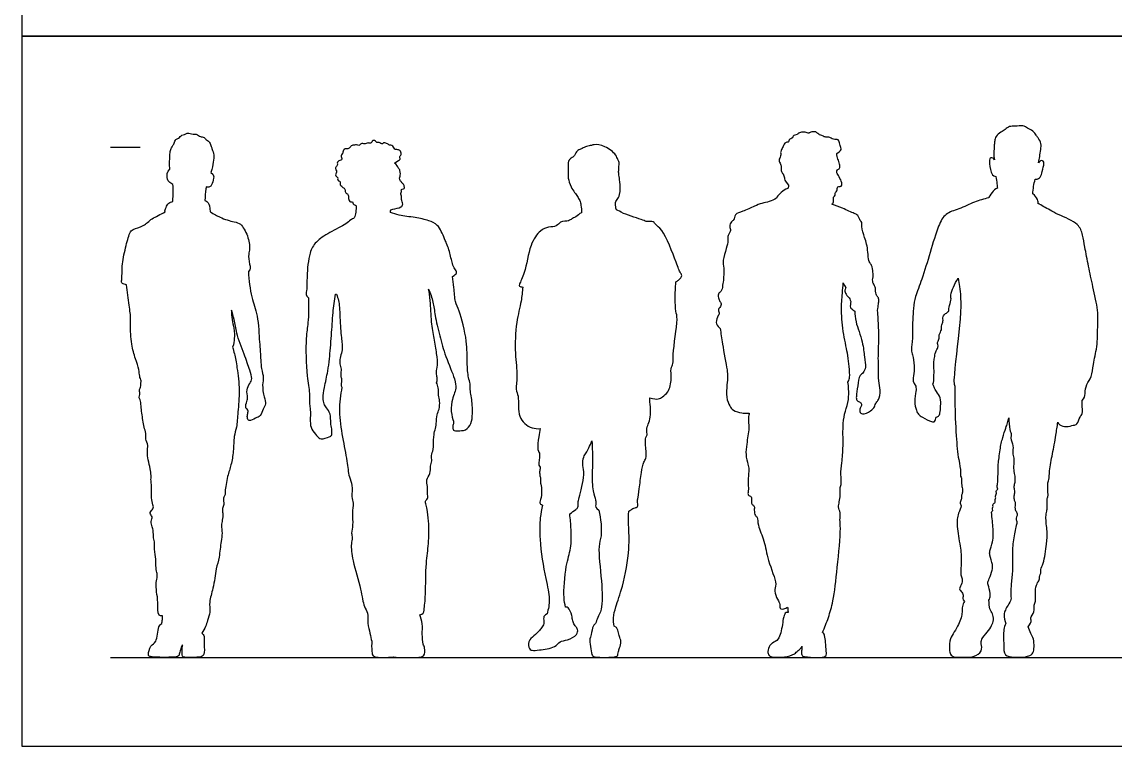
# Model space of a CAD drawing. Header units: millimetres. Extents: x 42.4 to 67, y 0.8 to 10.7.
# Drawn here: x 50.991 to 54.748, y 0.799 to 3.286 of the extents above; entities that cross this region are included whole.
import ezdxf

# ---------------------------------------------------------------- set-up
doc = ezdxf.new("R2010")
doc.units = ezdxf.units.MM
for name, color, linetype, true_color in [('AG-DIAGRAM', 7, 'Continuous', 0xfecc66), ('AG-OUTLINE', 7, 'Continuous', 0x8000ff), ('X-VPRT', 6, 'Continuous', 0xff00ff)]:
    doc.layers.add(name, color=color, linetype=linetype, true_color=true_color)

msp = doc.modelspace()

# ---------------------------------------------------------------- linework, layer by layer
at = {"layer": 'AG-DIAGRAM'}
for points in [[(51.2959, 2.8566), (51.3975, 2.8566)], [(51.2959, 1.104), (58.3063, 1.104)]]:
    msp.add_lwpolyline(points, dxfattribs=at)
at = {"layer": 'AG-OUTLINE'}
for points, knots in [([(54.4846, 2.8027), (54.4867, 2.8099), (54.4886, 2.8238), (54.4921, 2.8483), (54.4951, 2.868), (54.4835, 2.889), (54.476, 2.8968), (54.466, 2.9128), (54.4465, 2.9209), (54.4317, 2.9321), (54.404, 2.9267), (54.3851, 2.9292), (54.3694, 2.9166), (54.3556, 2.9075), (54.3368, 2.8945), (54.3339, 2.877), (54.3324, 2.8637), (54.3303, 2.8348), (54.3316, 2.8202), (54.3328, 2.813)], [3.323356, 3.323356, 3.323356, 3.323356, 3.584916, 3.869111, 4.125744, 4.395918, 4.587495, 4.828789, 5.090101, 5.331769, 5.628129, 5.876722, 6.122078, 6.361526, 6.628793, 6.859476, 7.072198, 7.377107, 7.648177, 7.648177, 7.648177, 7.648177]), ([(51.4999, 2.7809), (51.4986, 2.7884), (51.4988, 2.7998), (51.4992, 2.8319), (51.5019, 2.8479), (51.5088, 2.8595), (51.5144, 2.869), (51.5194, 2.8839), (51.5299, 2.886), (51.5404, 2.8993), (51.5505, 2.8987), (51.5592, 2.9056), (51.5693, 2.9038), (51.579, 2.9004), (51.5902, 2.9021), (51.5978, 2.8959), (51.6043, 2.8915), (51.6181, 2.891), (51.625, 2.8801), (51.6332, 2.8781), (51.6394, 2.8657), (51.642, 2.858), (51.6449, 2.8478), (51.6524, 2.8293), (51.6492, 2.8052), (51.6448, 2.7835), (51.6404, 2.769)], [-7.854447, -7.854447, -7.854447, -7.854447, -7.630681, -7.293303, -7.052278, -6.842868, -6.642004, -6.418913, -6.232079, -5.998961, -5.817255, -5.629736, -5.446509, -5.25563, -5.062526, -4.884442, -4.7195, -4.507475, -4.305014, -4.139061, -3.926637, -3.75619, -3.567546, -3.309149, -3.013424, -2.688686, -2.688686, -2.688686, -2.688686]), ([(53.7909, 2.834), (53.8053, 2.8432), (53.8074, 2.8514), (53.8017, 2.8659), (53.7982, 2.8846), (53.7786, 2.8808), (53.7648, 2.8931), (53.7506, 2.8889), (53.7406, 2.8971), (53.7322, 2.8981), (53.7262, 2.9027), (53.7191, 2.9098), (53.7088, 2.9091), (53.6973, 2.9067), (53.6952, 2.9028), (53.6819, 2.9086), (53.6746, 2.9078), (53.6593, 2.9061), (53.6567, 2.8986), (53.6471, 2.8983), (53.64, 2.8948), (53.6407, 2.8875), (53.6339, 2.8852), (53.6264, 2.8833), (53.6271, 2.8732), (53.6214, 2.8741), (53.6112, 2.8704), (53.6082, 2.8623), (53.6017, 2.8479), (53.5974, 2.8411), (53.5996, 2.8266), (53.5952, 2.8186), (53.5908, 2.8113), (53.5987, 2.7969), (53.6012, 2.7869), (53.5994, 2.7719), (53.6076, 2.7646), (53.6126, 2.7512), (53.6112, 2.7414), (53.6251, 2.7258)], [2.306522, 2.306522, 2.306522, 2.306522, 2.51105, 2.763232, 3.011235, 3.262786, 3.522563, 3.748889, 3.965042, 4.143101, 4.312745, 4.504052, 4.705765, 4.914418, 5.027866, 5.24994, 5.435307, 5.667849, 5.828408, 6.014657, 6.182042, 6.332479, 6.48992, 6.655168, 6.827684, 6.956777, 7.155064, 7.34018, 7.585597, 7.765647, 7.996489, 8.184334, 8.356054, 8.598955, 8.808428, 9.03942, 9.239573, 9.474074, 9.696327, 9.696327, 9.696327, 9.696327]), ([(52.2717, 2.8014), (52.284, 2.811), (52.2945, 2.8127), (52.2867, 2.8254), (52.2962, 2.8273), (52.2933, 2.8439), (52.2833, 2.8484), (52.2712, 2.8476), (52.2686, 2.8571), (52.2629, 2.8625), (52.254, 2.8625), (52.2454, 2.8699), (52.2329, 2.8729), (52.2304, 2.8658), (52.2243, 2.8685), (52.2188, 2.874), (52.2103, 2.8705), (52.2065, 2.8775), (52.2004, 2.8804), (52.1938, 2.8773), (52.1929, 2.8701), (52.1864, 2.869), (52.181, 2.8714), (52.1739, 2.8694), (52.1683, 2.8668), (52.163, 2.8692), (52.1565, 2.8687), (52.153, 2.8641), (52.1489, 2.8609), (52.1412, 2.8646), (52.1342, 2.8627), (52.1217, 2.8628), (52.1166, 2.8502), (52.1064, 2.8513), (52.0983, 2.8495), (52.0936, 2.8422), (52.0953, 2.8354), (52.0893, 2.83), (52.0872, 2.8238), (52.0921, 2.8179), (52.0902, 2.8124), (52.0832, 2.8101), (52.0774, 2.808), (52.074, 2.8016), (52.0764, 2.7964), (52.0704, 2.7879), (52.0666, 2.7824), (52.0737, 2.7745), (52.071, 2.7672), (52.0675, 2.7611), (52.072, 2.7549), (52.0775, 2.7518), (52.0751, 2.7472), (52.0781, 2.7399), (52.0878, 2.7389), (52.082, 2.726), (52.0906, 2.722), (52.0937, 2.7174), (52.1038, 2.7125), (52.0997, 2.6999), (52.1148, 2.6949), (52.1112, 2.6805), (52.1191, 2.666), (52.1283, 2.6704), (52.1277, 2.6601), (52.1358, 2.657), (52.1389, 2.657)], [2.206911, 2.206911, 2.206911, 2.206911, 2.397905, 2.580385, 2.726055, 2.943595, 3.135195, 3.32698, 3.497921, 3.656922, 3.825024, 4.026837, 4.222843, 4.357263, 4.491962, 4.653106, 4.812959, 4.967255, 5.114777, 5.262207, 5.409638, 5.546546, 5.688972, 5.84647, 5.990385, 6.12845, 6.272365, 6.411667, 6.536622, 6.698344, 6.860317, 7.057788, 7.257013, 7.434634, 7.601934, 7.765081, 7.913024, 8.074053, 8.217411, 8.371442, 8.499327, 8.65503, 8.80246, 8.949891, 9.084351, 9.268776, 9.412691, 9.58859, 9.747654, 9.896869, 10.051925, 10.189583, 10.309518, 10.465221, 10.621334, 10.809845, 10.972431, 11.114858, 11.29555, 11.483288, 11.685853, 11.901551, 12.121575, 12.267248, 12.432565, 12.592302, 12.592302, 12.592302, 12.592302]), ([(53.0416, 2.773), (53.0423, 2.7778), (53.0416, 2.7865), (53.0446, 2.8039), (53.0385, 2.8143), (53.0327, 2.8319), (52.997, 2.8615), (52.9578, 2.8664), (52.9486, 2.8618), (52.9304, 2.8599), (52.9173, 2.8512), (52.9088, 2.8487), (52.9009, 2.8445), (52.8937, 2.8374), (52.8909, 2.8267), (52.8788, 2.8178), (52.8697, 2.813), (52.8671, 2.794), (52.8686, 2.78), (52.8685, 2.7627), (52.8674, 2.7498), (52.8771, 2.7191), (52.89, 2.7008), (52.9006, 2.6876), (52.9055, 2.6767), (52.9087, 2.6731)], [0.245406, 0.245406, 0.245406, 0.245406, 0.460678, 0.695456, 0.887525, 1.127075, 1.518718, 1.870167, 2.050556, 2.289303, 2.5188, 2.725681, 2.725681, 2.94496, 3.134459, 3.351162, 3.531184, 3.770872, 3.995404, 4.227565, 4.43722, 4.758753, 5.035467, 5.270918, 5.502557, 5.502557, 5.502557, 5.502557]), ([(53.7745, 2.6603), (53.7786, 2.6627), (53.7825, 2.6718), (53.7768, 2.686), (53.7886, 2.6897), (53.7836, 2.699), (53.7901, 2.7028), (53.7931, 2.7087), (53.7917, 2.719), (53.7985, 2.7209), (53.8071, 2.7211), (53.8097, 2.7299), (53.8072, 2.7396), (53.7971, 2.7591), (53.7899, 2.7705), (53.7927, 2.779), (53.8036, 2.7824), (53.801, 2.7992), (53.795, 2.8153), (53.7922, 2.8278), (53.7909, 2.834)], [0.179625, 0.179625, 0.179625, 0.179625, 0.382798, 0.590227, 0.756308, 0.913689, 1.056384, 1.204752, 1.377237, 1.515707, 1.676794, 1.832128, 2.015672, 2.287513, 2.496372, 2.650447, 2.825208, 3.043706, 3.28876, 3.539857, 3.539857, 3.539857, 3.539857]), ([(54.3328, 2.813), (54.3306, 2.8184), (54.3181, 2.8231), (54.315, 2.8056), (54.319, 2.7715), (54.3274, 2.7575), (54.3374, 2.7556)], [0, 0, 0, 0, 0.216718, 0.454219, 0.854081, 1.13029, 1.13029, 1.13029, 1.13029]), ([(51.5103, 2.7285), (51.4921, 2.7371), (51.4901, 2.7526), (51.4888, 2.7706), (51.4999, 2.7809)], [-1.158552, -1.158552, -1.158552, -1.158552, -0.602856, -0.000215, -0.000215, -0.000215, -0.000215]), ([(52.2574, 2.6316), (52.2566, 2.6419), (52.2672, 2.6434), (52.2943, 2.6484), (52.3025, 2.6604), (52.294, 2.6759), (52.2957, 2.6824), (52.2959, 2.6886), (52.292, 2.6942), (52.2954, 2.7007), (52.2955, 2.7057), (52.2935, 2.7121), (52.3025, 2.7125), (52.3066, 2.7166), (52.304, 2.7276), (52.297, 2.7338), (52.2911, 2.7415), (52.288, 2.7494), (52.2914, 2.7562), (52.2918, 2.7647), (52.2914, 2.7762), (52.2844, 2.7849), (52.2798, 2.7944), (52.2717, 2.8014)], [0, 0, 0, 0, 0.20884, 0.539335, 0.75407, 1.001796, 1.160526, 1.309812, 1.464729, 1.625326, 1.7684, 1.904899, 2.071874, 2.210766, 2.40835, 2.601023, 2.794298, 2.968859, 3.133858, 3.31517, 3.521465, 3.731145, 3.96373, 3.96373, 3.96373, 3.96373]), ([(54.4728, 2.7457), (54.4841, 2.7467), (54.4928, 2.7533), (54.4971, 2.7728), (54.5043, 2.7992), (54.5014, 2.8083), (54.4941, 2.8118), (54.4867, 2.8062), (54.4846, 2.8027)], [0, 0, 0, 0, 0.229792, 0.523477, 0.860343, 1.046304, 1.208743, 1.434444, 1.434444, 1.434444, 1.434444]), ([(51.6404, 2.769), (51.6516, 2.7603), (51.6499, 2.7493), (51.6448, 2.7262), (51.6366, 2.7184), (51.628, 2.7184), (51.6243, 2.7196)], [-1.273421, -1.273421, -1.273421, -1.273421, -0.947859, -0.546733, -0.28052, -0.000375, -0.000375, -0.000375, -0.000375]), ([(53.0341, 2.641), (53.0316, 2.6474), (53.0303, 2.6612), (53.0318, 2.6693), (53.0371, 2.6767), (53.0484, 2.6932), (53.0467, 2.7373), (53.0424, 2.7594), (53.0418, 2.7687), (53.0416, 2.773)], [0, 0, 0, 0, 0.261078, 0.422943, 0.586736, 0.838029, 1.220008, 1.496247, 1.701985, 1.701985, 1.701985, 1.701985]), ([(54.3374, 2.7556), (54.339, 2.7471), (54.3417, 2.7299), (54.3427, 2.7199), (54.3431, 2.7149)], [0, 0, 0, 0, 0.2918685, 0.5146426, 0.5146426, 0.5146426, 0.5146426]), ([(54.4646, 2.6957), (54.4652, 2.7043), (54.4673, 2.7213), (54.4708, 2.7376), (54.4728, 2.7457)], [0, 0, 0, 0, 0.2902324, 0.5764875, 0.5764875, 0.5764875, 0.5764875]), ([(51.5099, 2.6696), (51.5106, 2.6813), (51.5111, 2.7021), (51.5107, 2.7206), (51.5103, 2.7285)], [0, 0, 0, 0, 0.3378864, 0.5830201, 0.5830201, 0.5830201, 0.5830201]), ([(51.6243, 2.7196), (51.624, 2.7173), (51.6223, 2.703), (51.6206, 2.6861), (51.6198, 2.6727)], [-0.4303747, -0.4303747, -0.4303747, -0.4303747, -0.3607943, 0, 0, 0, 0]), ([(53.6236, 2.7147), (53.6124, 2.7111), (53.6022, 2.7031), (53.5831, 2.684), (53.5838, 2.6806)], [-0.6084584, -0.6084584, -0.6084584, -0.6084584, -0.3096282, 0, 0, 0, 0]), ([(53.6251, 2.7258), (53.6255, 2.724), (53.6257, 2.7202), (53.6245, 2.7164), (53.6236, 2.7147)], [0, 0, 0, 0, 0.1350768, 0.2729902, 0.2729902, 0.2729902, 0.2729902]), ([(54.3431, 2.7149), (54.3346, 2.7125), (54.3268, 2.7022), (54.3126, 2.6842), (54.3132, 2.682)], [-0.5434039, -0.5434039, -0.5434039, -0.5434039, -0.2655026, 0, 0, 0, 0]), ([(51.4832, 2.6346), (51.4818, 2.637), (51.4869, 2.6504), (51.4932, 2.6638), (51.5044, 2.6682), (51.5099, 2.6696)], [0, 0, 0, 0, 0.2107018, 0.440461, 0.6066085, 0.6066085, 0.6066085, 0.6066085]), ([(51.6198, 2.6727), (51.6245, 2.6712), (51.6332, 2.6654), (51.6378, 2.652), (51.638, 2.6341)], [1.5716795, 1.5716795, 1.5716795, 1.5716795, 1.8693388, 2.2720271, 2.2720271, 2.2720271, 2.2720271]), ([(52.9087, 2.6731), (52.9101, 2.6676), (52.9125, 2.6567), (52.9142, 2.6397), (52.9143, 2.6312)], [-0.5259609, -0.5259609, -0.5259609, -0.5259609, -0.2901425, 0, 0, 0, 0]), ([(53.5838, 2.6806), (53.576, 2.6761), (53.5597, 2.6681), (53.5331, 2.6641), (53.5081, 2.6531), (53.4694, 2.6349), (53.4404, 2.6284), (53.439, 2.6045), (53.4281, 2.6015), (53.4207, 2.5838), (53.4301, 2.57), (53.4152, 2.5532), (53.4187, 2.5355), (53.4123, 2.5075), (53.3983, 2.468), (53.404, 2.441), (53.4025, 2.3998), (53.3982, 2.3793), (53.398, 2.3699), (53.3934, 2.3597), (53.3816, 2.353), (53.3847, 2.334), (53.3916, 2.3247), (53.3967, 2.3114), (53.3802, 2.3001), (53.3906, 2.2825), (53.3812, 2.2786), (53.3751, 2.2532), (53.3793, 2.2434), (53.3905, 2.2338)], [-11.019029, -11.019029, -11.019029, -11.019029, -10.716063, -10.419157, -10.113192, -9.727788, -9.424207, -9.171534, -8.989522, -8.752493, -8.53112, -8.278078, -8.039004, -7.726416, -7.353943, -7.044089, -6.670936, -6.406147, -6.233604, -6.045415, -5.842706, -5.604594, -5.39907, -5.200424, -4.966451, -4.738611, -4.579283, -4.29343, -4.060905, -4.060905, -4.060905, -4.060905]), ([(54.3132, 2.682), (54.2968, 2.678), (54.2641, 2.6694), (54.2119, 2.6425), (54.1629, 2.6302), (54.1384, 2.583), (54.1116, 2.4939), (54.0857, 2.4054), (54.0605, 2.3431), (54.0538, 2.3037), (54.05, 2.225), (54.0518, 2.1917), (54.0478, 2.1722), (54.0482, 2.1498), (54.0547, 2.1338), (54.0595, 2.0947), (54.0537, 2.0652), (54.0525, 2.0495), (54.0633, 2.0349)], [-12.218302, -12.218302, -12.218302, -12.218302, -11.794167, -11.336268, -10.927319, -10.512979, -9.934185, -9.349157, -8.873742, -8.490059, -7.963319, -7.617809, -7.357049, -7.083834, -6.833876, -6.464281, -6.128116, -5.865089, -5.865089, -5.865089, -5.865089]), ([(54.4822, 2.6637), (54.4842, 2.6652), (54.4808, 2.6792), (54.4728, 2.6907), (54.4646, 2.6957)], [-1.9349585, -1.9349585, -1.9349585, -1.9349585, -1.7298389, -1.4434951, -1.4434951, -1.4434951, -1.4434951]), ([(51.3509, 2.3832), (51.3453, 2.3848), (51.3362, 2.3871), (51.3322, 2.3924), (51.336, 2.4066), (51.3337, 2.4501), (51.3464, 2.5088), (51.3602, 2.5607), (51.3721, 2.5759), (51.4119, 2.5839), (51.4349, 2.6123), (51.4675, 2.6241), (51.4832, 2.6346)], [0.626305, 0.626305, 0.626305, 0.626305, 0.860369, 0.995715, 1.207102, 1.59748, 2.078422, 2.508695, 2.758266, 3.120767, 3.492065, 3.877291, 3.877291, 3.877291, 3.877291]), ([(51.638, 2.6341), (51.6524, 2.6269), (51.6722, 2.6127), (51.7207, 2.5991), (51.7445, 2.5949), (51.769, 2.552), (51.7758, 2.5071), (51.7688, 2.4887), (51.7719, 2.4554), (51.7788, 2.436), (51.7693, 2.429)], [-4.967473, -4.967473, -4.967473, -4.967473, -4.63137, -4.18134, -3.879861, -3.449958, -3.029045, -2.754645, -2.389148, -2.081697, -2.081697, -2.081697, -2.081697]), ([(52.1389, 2.657), (52.1397, 2.6489), (52.1393, 2.6325), (52.1358, 2.6195), (52.1334, 2.6133)], [-0.5387125, -0.5387125, -0.5387125, -0.5387125, -0.2560696, 0, 0, 0, 0]), ([(52.4708, 2.4124), (52.4784, 2.4171), (52.4893, 2.4237), (52.4773, 2.439), (52.4692, 2.4565), (52.4612, 2.5005), (52.4444, 2.5402), (52.4223, 2.5917), (52.3888, 2.6044), (52.3426, 2.6159), (52.2889, 2.62), (52.2674, 2.6292), (52.2574, 2.6316)], [0.735214, 0.735214, 0.735214, 0.735214, 0.97132, 1.194448, 1.455301, 1.837565, 2.234457, 2.657304, 2.993181, 3.397758, 3.82966, 4.145416, 4.145416, 4.145416, 4.145416]), ([(52.9143, 2.6312), (52.9065, 2.6273), (52.8951, 2.6154), (52.8799, 2.6108), (52.8708, 2.6012), (52.8398, 2.6024), (52.8294, 2.5823), (52.7995, 2.5829), (52.7701, 2.5699), (52.7333, 2.5198), (52.7234, 2.4271), (52.7008, 2.3885), (52.6996, 2.3767), (52.7069, 2.3763), (52.7124, 2.3759)], [5.072117, 5.072117, 5.072117, 5.072117, 5.342244, 5.568334, 5.771315, 6.074528, 6.327805, 6.624893, 6.942164, 7.385326, 7.949558, 8.32499, 8.483111, 8.669004, 8.669004, 8.669004, 8.669004]), ([(53.2386, 2.3932), (53.2417, 2.3952), (53.2529, 2.4032), (53.2614, 2.415), (53.2524, 2.4255), (53.2387, 2.4625), (53.197, 2.574), (53.1685, 2.5878), (53.1628, 2.6027), (53.1379, 2.599), (53.1259, 2.6069), (53.0601, 2.6252), (53.0399, 2.6387), (53.0341, 2.641)], [0.696817, 0.696817, 0.696817, 0.696817, 0.785957, 1.040258, 1.22017, 1.585305, 2.214616, 2.522381, 2.723452, 2.985942, 3.213264, 3.695654, 3.9734, 3.9734, 3.9734, 3.9734]), ([(53.9312, 2.2947), (53.9341, 2.3056), (53.9332, 2.3128), (53.9373, 2.3298), (53.9338, 2.3418), (53.9246, 2.3501), (53.9248, 2.3618), (53.925, 2.3698), (53.9212, 2.3807), (53.9152, 2.3914), (53.9137, 2.4004), (53.9172, 2.4116), (53.9157, 2.4266), (53.9124, 2.4503), (53.9043, 2.4601), (53.8997, 2.467), (53.8984, 2.4965), (53.8947, 2.5233), (53.8863, 2.5454), (53.8761, 2.5822), (53.8785, 2.5973), (53.871, 2.6036), (53.8643, 2.6236), (53.8502, 2.6285), (53.8133, 2.646), (53.7862, 2.6557), (53.7745, 2.6603)], [3.018353, 3.018353, 3.018353, 3.018353, 3.209468, 3.45277, 3.657093, 3.857116, 4.050483, 4.21746, 4.415318, 4.62251, 4.795788, 4.989827, 5.222008, 5.509741, 5.711919, 5.874084, 6.188693, 6.498157, 6.789644, 7.152507, 7.369633, 7.543951, 7.801731, 8.022231, 8.413028, 8.729079, 8.729079, 8.729079, 8.729079]), ([(54.635, 1.9863), (54.6428, 1.9936), (54.644, 2.0113), (54.6482, 2.0424), (54.6693, 2.0675), (54.6714, 2.1123), (54.6874, 2.1696), (54.6875, 2.2358), (54.6886, 2.2654), (54.689, 2.2984), (54.6711, 2.3792), (54.6564, 2.4448), (54.6441, 2.5121), (54.6361, 2.554), (54.6233, 2.5971), (54.5511, 2.623), (54.5039, 2.6513), (54.489, 2.6597), (54.4822, 2.6637)], [5.043356, 5.043356, 5.043356, 5.043356, 5.31395, 5.638893, 5.960401, 6.338274, 6.794591, 7.264183, 7.572168, 7.897299, 8.420083, 8.91132, 9.384846, 9.762698, 10.127565, 10.627793, 11.06011, 11.342735, 11.342735, 11.342735, 11.342735]), ([(52.1334, 2.6133), (52.1289, 2.6111), (52.1178, 2.6045), (52.1044, 2.5912), (52.0471, 2.5635), (52.0004, 2.5326), (51.9773, 2.4928), (51.9697, 2.413), (51.9712, 2.3674), (51.966, 2.3451), (51.9757, 2.3386)], [5.283257, 5.283257, 5.283257, 5.283257, 5.436071, 5.720771, 6.196597, 6.647791, 7.047001, 7.582206, 8.004827, 8.289275, 8.289275, 8.289275, 8.289275]), ([(51.7693, 2.429), (51.7711, 2.3997), (51.7783, 2.3394), (51.8037, 2.2806), (51.8067, 2.1868), (51.811, 2.1557), (51.8123, 2.0951), (51.8233, 2.0664), (51.8161, 2.0398), (51.822, 1.9986), (51.8321, 1.9742), (51.8182, 1.9571), (51.8125, 1.9315), (51.7941, 1.9271), (51.7712, 1.9114), (51.7646, 1.929), (51.767, 1.9408), (51.7707, 1.9547), (51.7577, 1.9571), (51.762, 1.9793), (51.7697, 1.9954), (51.7605, 2.0235), (51.7748, 2.0444), (51.784, 2.0617), (51.7734, 2.0926), (51.7551, 2.1464), (51.7272, 2.216), (51.7231, 2.2627), (51.7135, 2.2867), (51.7113, 2.2969)], [-9.836586, -9.836586, -9.836586, -9.836586, -9.302108, -8.831826, -8.295489, -7.958547, -7.524501, -7.211, -6.919174, -6.550498, -6.269284, -6.013266, -5.735332, -5.488915, -5.217477, -5.014267, -4.805146, -4.610788, -4.442498, -4.193998, -3.946586, -3.651068, -3.371947, -3.130457, -2.820533, -2.382864, -1.88568, -1.494151, -1.1598, -1.1598, -1.1598, -1.1598]), ([(52.3889, 2.369), (52.395, 2.3545), (52.4057, 2.3238), (52.4099, 2.2773), (52.427, 2.2066), (52.4454, 2.1384), (52.4791, 2.0627), (52.4837, 2.0289), (52.4765, 2.007), (52.4669, 1.982), (52.4649, 1.9383), (52.4773, 1.9094), (52.4704, 1.8985), (52.4722, 1.8812), (52.4902, 1.8828), (52.5172, 1.8813), (52.5365, 1.9081), (52.5408, 1.9412), (52.5374, 1.9954), (52.531, 2.0171), (52.5326, 2.0442), (52.5244, 2.0653), (52.5198, 2.1206), (52.523, 2.1881), (52.496, 2.2941), (52.479, 2.323), (52.476, 2.375), (52.4723, 2.3995), (52.4708, 2.4124)], [0, 0, 0, 0, 0.393475, 0.785337, 1.268054, 1.764491, 2.282983, 2.608825, 2.871697, 3.167873, 3.549587, 3.85977, 4.056278, 4.264134, 4.486287, 4.778392, 5.084651, 5.422946, 5.841026, 6.119331, 6.404189, 6.675356, 7.087577, 7.58037, 8.168666, 8.506503, 8.905511, 9.262704, 9.262704, 9.262704, 9.262704]), ([(54.1209, 2.0427), (54.1272, 2.0509), (54.1224, 2.0634), (54.1271, 2.0799), (54.1229, 2.1154), (54.1278, 2.1317), (54.1291, 2.1534), (54.1404, 2.1673), (54.1394, 2.1781), (54.1359, 2.1851), (54.1441, 2.1971), (54.1412, 2.2119), (54.152, 2.2285), (54.1509, 2.2364), (54.1509, 2.247), (54.1583, 2.2577), (54.1535, 2.275), (54.1647, 2.2854), (54.1774, 2.2912), (54.1749, 2.3077), (54.1861, 2.3305), (54.1813, 2.3483), (54.1917, 2.3768), (54.2017, 2.3963), (54.2081, 2.4057)], [-5.217341, -5.217341, -5.217341, -5.217341, -4.988965, -4.740097, -4.397099, -4.150143, -3.884297, -3.641393, -3.459262, -3.304974, -3.096615, -2.869599, -2.618872, -2.456299, -2.273793, -2.067767, -1.83316, -1.616122, -1.412831, -1.188497, -0.900308, -0.654722, -0.340881, 0, 0, 0, 0]), ([(54.2081, 2.4057), (54.21, 2.3964), (54.2162, 2.3631), (54.218, 2.3066), (54.2142, 2.2506), (54.1929, 2.065), (54.1939, 2.0489), (54.1951, 2.0399), (54.1967, 2.0355)], [1.074652, 1.074652, 1.074652, 1.074652, 1.257654, 1.72709, 2.195424, 2.966459, 3.196803, 3.397905, 3.397905, 3.397905, 3.397905]), ([(51.4012, 2.0532), (51.399, 2.0587), (51.3948, 2.0703), (51.3947, 2.0935), (51.3798, 2.1315), (51.3672, 2.1778), (51.3629, 2.2443), (51.3661, 2.2659), (51.3597, 2.3159), (51.3544, 2.36), (51.3509, 2.3832)], [0, 0, 0, 0, 0.239353, 0.509445, 0.866886, 1.277368, 1.734018, 2.002141, 2.394534, 2.873505, 2.873505, 2.873505, 2.873505]), ([(52.4158, 2.0472), (52.4194, 2.0576), (52.4175, 2.0695), (52.4137, 2.0824), (52.4212, 2.1045), (52.4171, 2.1444), (52.4088, 2.201), (52.3975, 2.2509), (52.3956, 2.3312), (52.3904, 2.3579), (52.3889, 2.369)], [2.343349, 2.343349, 2.343349, 2.343349, 2.478719, 2.614088, 2.749457, 2.884827, 3.020196, 3.155565, 3.290935, 3.402592, 3.402592, 3.402592, 3.402592]), ([(52.7124, 2.3759), (52.7108, 2.3596), (52.7077, 2.3256), (52.688, 2.253), (52.6837, 2.1491), (52.696, 2.0729), (52.6863, 2.0248), (52.6983, 2.0012), (52.6969, 1.9649), (52.6995, 1.9314), (52.7173, 1.9052), (52.744, 1.8903), (52.7628, 1.8888), (52.7719, 1.8896)], [0, 0, 0, 0, 0.402784, 0.900108, 1.491547, 2.002196, 2.388232, 2.674266, 3.016295, 3.349934, 3.665162, 3.977837, 4.279279, 4.279279, 4.279279, 4.279279]), ([(53.1485, 1.9953), (53.1625, 1.9917), (53.1793, 1.9891), (53.1929, 1.9996), (53.2145, 2.0145), (53.2252, 2.0607), (53.2189, 2.0948), (53.2311, 2.1145), (53.2252, 2.1455), (53.2475, 2.2659), (53.2372, 2.291), (53.2357, 2.3379), (53.2367, 2.3742), (53.2386, 2.3932)], [-4.009772, -4.009772, -4.009772, -4.009772, -3.734246, -3.489993, -3.192084, -2.78398, -2.431971, -2.16977, -1.829161, -1.172372, -0.849603, -0.454451, 0, 0, 0, 0]), ([(53.8296, 2.0494), (53.8343, 2.0581), (53.8368, 2.0664), (53.8338, 2.1051), (53.8303, 2.1415), (53.8132, 2.214), (53.8058, 2.2944), (53.8097, 2.3471), (53.8125, 2.3786), (53.8137, 2.3908)], [6.42819, 6.42819, 6.42819, 6.42819, 6.62845, 6.989655, 7.360025, 7.872361, 8.414614, 8.87428, 9.163879, 9.163879, 9.163879, 9.163879]), ([(53.8137, 2.3908), (53.8147, 2.3874), (53.8167, 2.3809), (53.8241, 2.3756), (53.8184, 2.3673), (53.8193, 2.354), (53.8311, 2.3412), (53.8359, 2.336), (53.8402, 2.326), (53.8379, 2.3159), (53.8372, 2.3052), (53.8429, 2.2994), (53.8528, 2.2934)], [0, 0, 0, 0, 0.202909, 0.372941, 0.551346, 0.777741, 1.035264, 1.206183, 1.404238, 1.607331, 1.808433, 2.01187, 2.01187, 2.01187, 2.01187]), ([(51.9757, 2.3386), (51.9768, 2.3104), (51.9761, 2.2512), (51.9653, 2.2018), (51.9681, 2.0703), (51.9813, 2.0143), (51.9783, 1.9734), (51.9837, 1.9551), (51.9812, 1.9149), (51.9845, 1.8875), (52.0039, 1.8658), (52.0179, 1.8498), (52.0472, 1.8611), (52.0581, 1.8659), (52.0559, 1.8901), (52.0515, 1.909), (52.0532, 1.9403), (52.0379, 1.9612), (52.0288, 1.9743), (52.0248, 1.9964), (52.0309, 2.0313), (52.0427, 2.0886), (52.0485, 2.1296), (52.0554, 2.2115), (52.059, 2.2814), (52.0652, 2.3298), (52.0684, 2.3508)], [0, 0, 0, 0, 0.526917, 0.95136, 1.599464, 2.049168, 2.395566, 2.646944, 3.004766, 3.30811, 3.61061, 3.860306, 4.165181, 4.351088, 4.613657, 4.877556, 5.192033, 5.477948, 5.703737, 5.963104, 6.307016, 6.74149, 7.117067, 7.628446, 8.1378, 8.5355, 8.5355, 8.5355, 8.5355]), ([(52.0717, 2.3517), (52.079, 2.3346), (52.0826, 2.3158), (52.0856, 2.228), (52.0926, 2.1748), (52.0914, 2.1556), (52.0831, 2.1307), (52.0831, 2.112), (52.0893, 2.0941), (52.086, 2.0754), (52.0881, 2.065), (52.091, 2.0537), (52.087, 2.0438), (52.0887, 2.035), (52.0909, 2.0319)], [0.112453, 0.112453, 0.112453, 0.112453, 0.240511, 0.368569, 0.496628, 0.624686, 0.752744, 0.880802, 1.00886, 1.136918, 1.264976, 1.393034, 1.521092, 1.63148, 1.63148, 1.63148, 1.63148]), ([(53.8528, 2.2934), (53.8537, 2.2809), (53.8546, 2.2557), (53.8821, 2.1873), (53.885, 2.1375), (53.8931, 2.1017), (53.8833, 2.0805), (53.8681, 2.0732), (53.8634, 2.0359), (53.8579, 2.002), (53.8586, 1.9863), (53.8688, 1.9818), (53.879, 1.9737), (53.8729, 1.9641), (53.8676, 1.9478), (53.8796, 1.9362), (53.9082, 1.9494), (53.9214, 1.963), (53.9258, 1.9798), (53.9371, 1.9879), (53.9428, 2.0236), (53.9335, 2.0532), (53.9357, 2.0969), (53.9329, 2.1321), (53.9369, 2.1999), (53.934, 2.2653), (53.9322, 2.2852), (53.9312, 2.2947)], [0, 0, 0, 0, 0.350738, 0.837343, 1.25111, 1.590351, 1.849477, 2.068347, 2.411494, 2.757796, 2.966441, 3.149564, 3.33868, 3.518387, 3.747586, 3.945521, 4.253581, 4.508351, 4.734474, 4.940377, 5.269538, 5.597488, 5.966873, 6.310245, 6.785558, 7.249832, 7.557045, 7.557045, 7.557045, 7.557045]), ([(53.3905, 2.2338), (53.393, 2.2158), (53.3971, 2.1833), (53.415, 2.092), (53.4165, 2.0694), (53.4138, 2.0397), (53.4104, 1.9974), (53.4224, 1.9673), (53.4345, 1.9509), (53.4643, 1.9424), (53.4777, 1.9422), (53.4906, 1.9428)], [0, 0, 0, 0, 0.445524, 1.017912, 1.307946, 1.62838, 2.025967, 2.363601, 2.629794, 2.960946, 3.213608, 3.213608, 3.213608, 3.213608]), ([(51.7148, 2.1696), (51.7173, 2.1619), (51.7222, 2.1454), (51.7312, 2.0962), (51.7411, 2.0208), (51.7329, 1.949), (51.7304, 1.8944), (51.7187, 1.8625), (51.7189, 1.8117), (51.7106, 1.7646), (51.6974, 1.7275), (51.6885, 1.6753), (51.6904, 1.6606), (51.6811, 1.6514), (51.6872, 1.6288), (51.679, 1.6151), (51.6822, 1.5987), (51.6804, 1.5741), (51.6753, 1.5578), (51.6811, 1.529), (51.6743, 1.5028), (51.6702, 1.4457), (51.6574, 1.4088), (51.6505, 1.341), (51.6327, 1.2959), (51.6399, 1.2592), (51.6281, 1.2309), (51.6211, 1.2023), (51.6094, 1.1875)], [-9.295752, -9.295752, -9.295752, -9.295752, -9.018788, -8.626544, -8.131463, -7.647754, -7.240481, -6.916079, -6.519414, -6.13268, -5.768183, -5.364444, -5.159142, -4.973158, -4.712764, -4.495148, -4.269653, -3.993886, -3.758892, -3.467394, -3.168769, -2.752661, -2.390532, -1.931078, -1.53751, -1.209551, -0.897722, -0.539315, -0.539315, -0.539315, -0.539315]), ([(51.4748, 1.2464), (51.4694, 1.2465), (51.4558, 1.2463), (51.4602, 1.295), (51.4537, 1.3276), (51.4511, 1.3604), (51.4574, 1.3818), (51.4548, 1.3952), (51.4506, 1.4191), (51.4534, 1.4415), (51.4451, 1.4738), (51.448, 1.5014), (51.4436, 1.5094), (51.4431, 1.5333), (51.4412, 1.5485), (51.4329, 1.5657), (51.4396, 1.5828), (51.4377, 1.5895), (51.4277, 1.6031), (51.4448, 1.6132), (51.4417, 1.6289), (51.4347, 1.6519), (51.438, 1.6917), (51.4339, 1.7102), (51.436, 1.7296), (51.4321, 1.7524), (51.4249, 1.7817), (51.4206, 1.8099), (51.4262, 1.8321), (51.4151, 1.8535), (51.4188, 1.873), (51.4104, 1.8954), (51.407, 1.9185), (51.3995, 1.9662), (51.4, 1.9874), (51.3916, 1.998), (51.3993, 2.006), (51.3927, 2.0209), (51.3985, 2.0282), (51.4, 2.0379), (51.4012, 2.0532)], [-11.375857, -11.375857, -11.375857, -11.375857, -11.193521, -10.812668, -10.454739, -10.124793, -9.856349, -9.643027, -9.361262, -9.081178, -8.740125, -8.441174, -8.266811, -7.988475, -7.75245, -7.502891, -7.263918, -7.108887, -6.896959, -6.669095, -6.453449, -6.162017, -5.794514, -5.538811, -5.289257, -5.008541, -4.684978, -4.373245, -4.099406, -3.82339, -3.567602, -3.291637, -3.001289, -2.594831, -2.323839, -2.134426, -1.961238, -1.741167, -1.57073, -1.341865, -1.341865, -1.341865, -1.341865]), ([(52.0909, 2.0319), (52.0854, 2.0054), (52.0784, 1.9505), (52.0922, 1.8604), (52.1086, 1.7811), (52.1138, 1.7245), (52.1291, 1.6964), (52.1226, 1.6554), (52.1323, 1.6336), (52.1242, 1.5981), (52.1304, 1.5594), (52.1219, 1.5317), (52.1277, 1.5136), (52.1207, 1.4917), (52.1269, 1.4321), (52.1577, 1.3415), (52.1639, 1.279), (52.1829, 1.2577), (52.1771, 1.2199), (52.1879, 1.1881), (52.1908, 1.1671), (52.194, 1.1602)], [0, 0, 0, 0, 0.484436, 0.996979, 1.48586, 1.881592, 2.181929, 2.514402, 2.77256, 3.088719, 3.427341, 3.710007, 3.932336, 4.175748, 4.58428, 5.124492, 5.541316, 5.813623, 6.130868, 6.448409, 6.729674, 6.729674, 6.729674, 6.729674]), ([(52.358, 1.2505), (52.3708, 1.2524), (52.3739, 1.2701), (52.3796, 1.3223), (52.3782, 1.4283), (52.3903, 1.4916), (52.3898, 1.5702), (52.3844, 1.6103), (52.3787, 1.6307), (52.3775, 1.643), (52.3877, 1.6486), (52.3842, 1.6645), (52.387, 1.6904), (52.3782, 1.7147), (52.397, 1.7345), (52.3932, 1.7611), (52.4013, 1.7787), (52.397, 1.7984), (52.4071, 1.8187), (52.4036, 1.8629), (52.4171, 1.905), (52.4156, 1.937), (52.4261, 1.9561), (52.4278, 1.984), (52.422, 2.004), (52.4232, 2.0297), (52.4184, 2.0415), (52.4158, 2.0472)], [7.605573, 7.605573, 7.605573, 7.605573, 7.845912, 8.275773, 8.875748, 9.358899, 9.870184, 10.241402, 10.504566, 10.694535, 10.86887, 11.089851, 11.391356, 11.675481, 11.961215, 12.254411, 12.506992, 12.756697, 13.026316, 13.411301, 13.804239, 14.125757, 14.394042, 14.694699, 14.964863, 15.255202, 15.507421, 15.507421, 15.507421, 15.507421]), ([(53.7419, 1.1895), (53.7497, 1.2059), (53.7634, 1.2418), (53.7812, 1.301), (53.7928, 1.409), (53.8065, 1.5448), (53.8008, 1.5748), (53.8054, 1.6005), (53.7946, 1.6202), (53.8008, 1.6389), (53.8035, 1.6613), (53.8019, 1.6875), (53.8086, 1.7014), (53.8036, 1.7334), (53.8091, 1.7734), (53.8142, 1.8306), (53.8109, 1.9064), (53.8197, 1.9486), (53.8333, 1.9881), (53.8323, 2.0248), (53.8308, 2.0413), (53.8296, 2.0494)], [0.006854, 0.006854, 0.006854, 0.006854, 0.417842, 0.843203, 1.441553, 2.078926, 2.382795, 2.654804, 2.910641, 3.149878, 3.420145, 3.701359, 3.916061, 4.223227, 4.579035, 5.007929, 5.494923, 5.863126, 6.22123, 6.556565, 6.832857, 6.832857, 6.832857, 6.832857]), ([(54.0633, 2.0349), (54.0635, 2.0291), (54.0646, 2.0173), (54.0562, 1.9828), (54.0639, 1.9534), (54.0708, 1.9382), (54.0857, 1.9285), (54.1155, 1.9125), (54.1293, 1.9114), (54.1307, 1.9309), (54.142, 1.9304), (54.1462, 1.9436), (54.1471, 1.9544), (54.1485, 1.9681), (54.1488, 1.9959), (54.1342, 2.0165), (54.1265, 2.0292), (54.1223, 2.039), (54.1209, 2.0427)], [0, 0, 0, 0, 0.238576, 0.577342, 0.893221, 1.117232, 1.35888, 1.69538, 1.878718, 2.101265, 2.268155, 2.467348, 2.657456, 2.869079, 3.167381, 3.452347, 3.694087, 3.836526, 3.836526, 3.836526, 3.836526]), ([(54.1967, 2.0355), (54.1965, 2.0171), (54.1964, 1.9803), (54.2004, 1.8641), (54.2083, 1.7874), (54.2186, 1.7425), (54.2143, 1.727), (54.2216, 1.7194), (54.2192, 1.7122), (54.2196, 1.7068), (54.2204, 1.7002), (54.2214, 1.6874), (54.2242, 1.678), (54.2219, 1.6654), (54.2186, 1.6563), (54.2218, 1.6487), (54.2124, 1.636), (54.222, 1.6237), (54.2064, 1.5975), (54.2023, 1.5529), (54.2164, 1.486), (54.221, 1.4343), (54.2153, 1.3923), (54.2216, 1.378), (54.2246, 1.3585), (54.2084, 1.3386), (54.2225, 1.3282), (54.2272, 1.314), (54.2223, 1.304), (54.2297, 1.2957)], [-7.548006, -7.548006, -7.548006, -7.548006, -7.112539, -6.483619, -5.953096, -5.569661, -5.350864, -5.177889, -5.024942, -4.891536, -4.740411, -4.532473, -4.345905, -4.139054, -3.960118, -3.8014, -3.587821, -3.382553, -3.079578, -2.686054, -2.201168, -1.767968, -1.399541, -1.173262, -0.920605, -0.649908, -0.433163, -0.209767, 0, 0, 0, 0]), ([(53.0762, 1.6065), (53.0821, 1.6092), (53.0905, 1.6157), (53.0975, 1.6179), (53.1106, 1.6197), (53.1053, 1.6414), (53.1085, 1.6488), (53.1131, 1.685), (53.1187, 1.7375), (53.1268, 1.774), (53.1371, 1.7882), (53.1366, 1.8123), (53.1314, 1.8595), (53.1418, 1.8677), (53.1339, 1.889), (53.1576, 1.928), (53.1488, 1.9789), (53.1485, 1.9953)], [-4.69499, -4.69499, -4.69499, -4.69499, -4.478562, -4.315364, -4.136409, -3.889913, -3.723104, -3.38767, -2.953107, -2.606713, -2.380609, -2.094633, -1.704868, -1.518683, -1.276407, -0.891783, -0.424335, -0.424335, -0.424335, -0.424335]), ([(54.5506, 1.9122), (54.5523, 1.9086), (54.5563, 1.9007), (54.5807, 1.8938), (54.6034, 1.902), (54.6188, 1.902), (54.6255, 1.9315), (54.6378, 1.9388), (54.6335, 1.9728), (54.6347, 1.9815), (54.635, 1.9863)], [0, 0, 0, 0, 0.196704, 0.473963, 0.755775, 0.962184, 1.255456, 1.467328, 1.785686, 2.004083, 2.004083, 2.004083, 2.004083]), ([(53.4906, 1.9428), (53.4898, 1.9388), (53.4851, 1.9251), (53.4914, 1.892), (53.4841, 1.8648), (53.4827, 1.8354), (53.4766, 1.8006), (53.486, 1.7676), (53.4911, 1.7484), (53.4851, 1.7192), (53.4889, 1.6755), (53.484, 1.6606), (53.5008, 1.6573), (53.4966, 1.6379), (53.4994, 1.6288), (53.5103, 1.623), (53.5062, 1.6094), (53.5106, 1.5905), (53.5197, 1.5847), (53.5192, 1.5545), (53.5455, 1.5016), (53.5514, 1.4388), (53.5891, 1.3562), (53.5735, 1.3325), (53.588, 1.3027), (53.5968, 1.2877), (53.5941, 1.2639), (53.6141, 1.2719), (53.6223, 1.2764)], [1.025783, 1.025783, 1.025783, 1.025783, 1.262291, 1.593922, 1.89814, 2.20653, 2.548923, 2.880099, 3.129309, 3.443307, 3.826754, 4.025514, 4.220879, 4.457039, 4.631813, 4.811536, 5.017331, 5.263492, 5.436642, 5.73141, 6.166935, 6.64219, 7.169514, 7.451996, 7.763498, 8.013475, 8.240123, 8.519644, 8.519644, 8.519644, 8.519644]), ([(54.3137, 1.3007), (54.3162, 1.3056), (54.3217, 1.3159), (54.3138, 1.3462), (54.3084, 1.3595), (54.3161, 1.3745), (54.3255, 1.4037), (54.3286, 1.4217), (54.3159, 1.4551), (54.3162, 1.4691), (54.3279, 1.5017), (54.3299, 1.527), (54.3264, 1.5769), (54.3215, 1.6056), (54.3289, 1.6082), (54.3241, 1.6172), (54.3299, 1.6221), (54.3254, 1.6308), (54.3382, 1.6362), (54.334, 1.6456), (54.3385, 1.6524), (54.3352, 1.6556), (54.3421, 1.668), (54.3368, 1.6778), (54.3475, 1.6811), (54.3401, 1.6897), (54.3455, 1.7005), (54.3433, 1.7224), (54.347, 1.7337), (54.3448, 1.7558), (54.3464, 1.7674), (54.3516, 1.8194), (54.3607, 1.8569), (54.3715, 1.8913), (54.3784, 1.9087), (54.3814, 1.9211), (54.3827, 1.9271)], [0, 0, 0, 0, 0.233647, 0.547875, 0.759776, 0.987291, 1.30219, 1.55505, 1.885339, 2.106722, 2.430711, 2.729774, 3.143007, 3.434964, 3.557199, 3.718367, 3.861544, 4.015804, 4.200153, 4.367717, 4.518534, 4.622144, 4.827666, 5.000849, 5.151068, 5.309118, 5.503934, 5.767536, 5.97296, 6.231113, 6.434818, 6.839733, 7.213789, 7.550202, 7.798298, 8.043975, 8.043975, 8.043975, 8.043975]), ([(54.3827, 1.9271), (54.3822, 1.9134), (54.384, 1.8868), (54.3926, 1.8691), (54.3874, 1.856), (54.3996, 1.8303), (54.3941, 1.8063), (54.4013, 1.7888), (54.3983, 1.7599), (54.3994, 1.7443), (54.4061, 1.708), (54.3991, 1.695), (54.4003, 1.6801), (54.4038, 1.6709), (54.3987, 1.6576), (54.4008, 1.644), (54.4057, 1.6348), (54.4017, 1.6137), (54.4093, 1.6037), (54.4126, 1.5905), (54.4052, 1.5826), (54.4104, 1.5705), (54.41, 1.5633), (54.3989, 1.5181), (54.393, 1.4673), (54.3964, 1.4052), (54.391, 1.3596), (54.3877, 1.3229), (54.3921, 1.3029), (54.3797, 1.2835), (54.3701, 1.2665), (54.3643, 1.251), (54.3684, 1.2285), (54.3717, 1.22)], [0, 0, 0, 0, 0.364446, 0.60722, 0.806805, 1.102824, 1.379916, 1.626068, 1.923616, 2.162401, 2.499317, 2.718868, 2.929332, 3.105923, 3.315948, 3.522567, 3.706272, 3.960023, 4.162913, 4.360567, 4.537045, 4.727785, 4.87981, 5.25406, 5.67844, 6.124666, 6.516328, 6.856538, 7.106008, 7.372018, 7.623301, 7.858245, 8.161348, 8.161348, 8.161348, 8.161348]), ([(52.7719, 1.8896), (52.7715, 1.8806), (52.7659, 1.8623), (52.7618, 1.8182), (52.768, 1.809), (52.7724, 1.7992), (52.7642, 1.7634), (52.7739, 1.7578), (52.7698, 1.7446), (52.7702, 1.7309), (52.7741, 1.7184), (52.7719, 1.7055), (52.7775, 1.6919), (52.7769, 1.6486), (52.7671, 1.633), (52.7751, 1.6296), (52.7796, 1.6266)], [-7.406916, -7.406916, -7.406916, -7.406916, -7.113316, -6.726477, -6.544489, -6.356114, -6.013256, -5.84237, -5.64056, -5.420628, -5.211729, -5.004545, -4.784236, -4.560097, -4.336275, -4.135608, -4.135608, -4.135608, -4.135608]), ([(54.4487, 1.2093), (54.4571, 1.2168), (54.4609, 1.2321), (54.4554, 1.2396), (54.472, 1.2604), (54.4676, 1.2842), (54.4764, 1.2969), (54.4729, 1.3301), (54.4768, 1.3576), (54.4895, 1.3687), (54.4871, 1.3851), (54.4941, 1.3927), (54.4908, 1.4079), (54.5032, 1.4278), (54.5131, 1.4954), (54.5155, 1.5349), (54.5076, 1.5849), (54.5133, 1.6058), (54.5143, 1.62), (54.5127, 1.6494), (54.5188, 1.6592), (54.5153, 1.6706), (54.5172, 1.6921), (54.5164, 1.7071), (54.5217, 1.715), (54.5213, 1.7481), (54.5327, 1.804), (54.5432, 1.8581), (54.5488, 1.8967), (54.5506, 1.9122)], [9.090374, 9.090374, 9.090374, 9.090374, 9.348979, 9.510022, 9.788326, 10.062419, 10.277884, 10.605368, 10.906745, 11.130445, 11.3487, 11.523631, 11.729915, 12.003846, 12.471479, 12.851589, 13.250662, 13.508721, 13.727953, 14.034692, 14.221486, 14.409978, 14.679238, 14.896929, 15.062107, 15.378024, 15.815596, 16.280188, 16.575811, 16.575811, 16.575811, 16.575811]), ([(52.8737, 1.5965), (52.8813, 1.6016), (52.8943, 1.6128), (52.9043, 1.6183), (52.9007, 1.6373), (52.907, 1.6508), (52.9262, 1.7356), (52.9177, 1.761), (52.9193, 1.7932), (52.9325, 1.806), (52.9424, 1.8307), (52.9497, 1.8472)], [-3.076382, -3.076382, -3.076382, -3.076382, -2.814453, -2.623521, -2.395168, -2.163661, -1.73285, -1.423259, -1.115639, -0.87674, -0.490225, -0.490225, -0.490225, -0.490225]), ([(52.9497, 1.8472), (52.9513, 1.8232), (52.9525, 1.774), (52.9505, 1.7381), (52.9507, 1.6758), (52.9634, 1.6452), (52.9637, 1.6293), (52.961, 1.6177), (52.9736, 1.6092)], [-7.656894, -7.656894, -7.656894, -7.656894, -7.143194, -6.768044, -6.296967, -5.95225, -5.714719, -5.480794, -5.480794, -5.480794, -5.480794]), ([(52.7796, 1.6266), (52.7765, 1.6122), (52.7713, 1.5809), (52.7681, 1.5071), (52.7895, 1.3757), (52.8076, 1.3061), (52.8003, 1.2696), (52.7956, 1.2533)], [0, 0, 0, 0, 0.382251, 0.878091, 1.546537, 2.035646, 2.44599, 2.44599, 2.44599, 2.44599]), ([(52.8593, 1.277), (52.8569, 1.2879), (52.8508, 1.3092), (52.8584, 1.4201), (52.8796, 1.4761), (52.8789, 1.5438), (52.8761, 1.5789), (52.8737, 1.5965)], [0, 0, 0, 0, 0.332496, 0.926346, 1.388599, 1.848776, 2.269317, 2.269317, 2.269317, 2.269317]), ([(52.9736, 1.6092), (52.9811, 1.5809), (52.9853, 1.5193), (52.9688, 1.4852), (52.9846, 1.3669), (52.9872, 1.2709), (52.9694, 1.2419), (52.9649, 1.2269), (52.9625, 1.22)], [0, 0, 0, 0, 0.539252, 0.893401, 1.517056, 2.086372, 2.405537, 2.671229, 2.671229, 2.671229, 2.671229]), ([(53.0268, 1.2114), (53.0247, 1.2208), (53.0224, 1.2433), (53.0324, 1.2799), (53.0576, 1.3503), (53.0813, 1.4751), (53.075, 1.5568), (53.0761, 1.5906), (53.0762, 1.6065)], [0.06724, 0.06724, 0.06724, 0.06724, 0.344574, 0.699685, 1.197379, 1.852773, 2.372933, 2.770634, 2.770634, 2.770634, 2.770634]), ([(54.2297, 1.2957), (54.2266, 1.2919), (54.2213, 1.2774), (54.2235, 1.2587), (54.2129, 1.215), (54.1779, 1.1695), (54.1781, 1.1457), (54.1781, 1.1346)], [2.492246, 2.492246, 2.492246, 2.492246, 2.725044, 2.97828, 3.357374, 3.789125, 4.119375, 4.119375, 4.119375, 4.119375]), ([(54.323, 1.2135), (54.3267, 1.2192), (54.3321, 1.2324), (54.3272, 1.2551), (54.3145, 1.2693), (54.3153, 1.2897), (54.3137, 1.3007)], [0, 0, 0, 0, 0.258902, 0.525735, 0.769959, 1.084546, 1.084546, 1.084546, 1.084546]), ([(52.3703, 1.1489), (52.3687, 1.1603), (52.3655, 1.183), (52.3691, 1.2192), (52.3621, 1.2404), (52.358, 1.2505)], [0, 0, 0, 0, 0.336451, 0.679221, 1.006522, 1.006522, 1.006522, 1.006522]), ([(52.7956, 1.2533), (52.7867, 1.2476), (52.7818, 1.2415), (52.7875, 1.2196), (52.7764, 1.2055), (52.7679, 1.1934), (52.7509, 1.1784), (52.7289, 1.1602), (52.7324, 1.1344), (52.7397, 1.1295), (52.7491, 1.1272), (52.7699, 1.1295), (52.8236, 1.1359), (52.8381, 1.1603), (52.8669, 1.1623), (52.8994, 1.1798), (52.9028, 1.1982), (52.8956, 1.2087), (52.8881, 1.2184), (52.8829, 1.2297), (52.8821, 1.2476), (52.8704, 1.2773), (52.8635, 1.2769), (52.8593, 1.277)], [0, 0, 0, 0, 0.192749, 0.457149, 0.703184, 0.92874, 1.204702, 1.502454, 1.787513, 1.927922, 1.974422, 2.271754, 2.701893, 2.998409, 3.308605, 3.660288, 3.906382, 4.068161, 4.163809, 4.394603, 4.653801, 4.971709, 5.156609, 5.156609, 5.156609, 5.156609]), ([(53.6171, 1.2577), (53.6095, 1.2544), (53.6045, 1.2135), (53.5951, 1.1653), (53.5706, 1.154), (53.5606, 1.1454), (53.5525, 1.1248), (53.5565, 1.1133), (53.5613, 1.108), (53.5724, 1.1032), (53.6143, 1.1047), (53.6443, 1.1126), (53.6636, 1.1309), (53.6725, 1.1409)], [0, 0, 0, 0, 0.376131, 0.787279, 1.062511, 1.269254, 1.530059, 1.740299, 1.831496, 1.944367, 2.323446, 2.665326, 2.970284, 2.970284, 2.970284, 2.970284]), ([(53.6223, 1.2764), (53.6226, 1.2745), (53.6234, 1.2678), (53.6237, 1.262), (53.6238, 1.2577)], [-0.2917507, -0.2917507, -0.2917507, -0.2917507, -0.2056841, 0, 0, 0, 0]), ([(51.5434, 1.1468), (51.5385, 1.1423), (51.537, 1.1301), (51.5331, 1.1194), (51.5321, 1.1153), (51.5315, 1.1127), (51.5309, 1.1066), (51.5038, 1.1036), (51.4416, 1.1037), (51.427, 1.1087), (51.424, 1.1154), (51.4319, 1.1466), (51.457, 1.1545), (51.4571, 1.2086), (51.4679, 1.2179), (51.472, 1.2207)], [4.654398, 4.654398, 4.654398, 4.654398, 4.884438, 5.114099, 5.114099, 5.114099, 5.26401, 5.55614, 6.046595, 6.107383, 6.244455, 6.563215, 6.844752, 7.255088, 7.462436, 7.462436, 7.462436, 7.462436]), ([(52.9561, 1.2148), (52.9497, 1.2019), (52.9497, 1.1815), (52.9392, 1.1637), (52.9469, 1.1351), (52.95, 1.1076), (52.9647, 1.1036), (53.0335, 1.103), (53.0391, 1.1109), (53.0411, 1.1267), (53.0455, 1.1361), (53.0521, 1.1602), (53.0426, 1.1754), (53.0384, 1.2072), (53.0268, 1.2114)], [0.131799, 0.131799, 0.131799, 0.131799, 0.455272, 0.746506, 1.09163, 1.382253, 1.602797, 2.347282, 2.604052, 2.75528, 2.975773, 3.283983, 3.579231, 3.943195, 3.943195, 3.943195, 3.943195]), ([(54.1781, 1.1346), (54.1779, 1.1291), (54.1796, 1.1168), (54.1905, 1.103), (54.2236, 1.1054), (54.2595, 1.1022), (54.2937, 1.1237), (54.2866, 1.1509), (54.2876, 1.1673), (54.3086, 1.191), (54.3201, 1.205), (54.323, 1.2135)], [0.297538, 0.297538, 0.297538, 0.297538, 0.498788, 0.715479, 1.040186, 1.389813, 1.72583, 2.007441, 2.234579, 2.553187, 2.839302, 2.839302, 2.839302, 2.839302]), ([(54.3717, 1.22), (54.3691, 1.2134), (54.3626, 1.1996), (54.3658, 1.148), (54.364, 1.1074), (54.4019, 1.1043), (54.4335, 1.1045), (54.4507, 1.1077), (54.4679, 1.1184), (54.4693, 1.1409), (54.4689, 1.1677), (54.4573, 1.1857), (54.4516, 1.2015), (54.4487, 1.2093)], [0, 0, 0, 0, 0.262239, 0.673604, 1.001724, 1.328712, 1.661321, 1.899884, 2.127667, 2.38572, 2.678074, 2.938971, 3.222833, 3.222833, 3.222833, 3.222833]), ([(51.6094, 1.1875), (51.6134, 1.1844), (51.6194, 1.1763), (51.6163, 1.1482), (51.6207, 1.1117), (51.6013, 1.103), (51.5747, 1.1041), (51.5476, 1.104), (51.5411, 1.1069), (51.542, 1.1309), (51.5425, 1.1413), (51.5434, 1.1468)], [-1.443616, -1.443616, -1.443616, -1.443616, -1.22283, -0.927846, -0.60946, -0.363544, 0, 0, 0.166091, 0.414399, 0.648461, 0.648461, 0.648461, 0.648461]), ([(53.6725, 1.1409), (53.6713, 1.1363), (53.6703, 1.1271), (53.6692, 1.1134), (53.6743, 1.1075), (53.6936, 1.1046), (53.719, 1.1035), (53.7581, 1.1045), (53.7541, 1.126), (53.7535, 1.1557), (53.7508, 1.1709), (53.7494, 1.1786)], [-0.585284, -0.585284, -0.585284, -0.585284, -0.367255, -0.163122, 0, 0, 0.366282, 0.684457, 0.907116, 1.21571, 1.487221, 1.487221, 1.487221, 1.487221]), ([(53.7494, 1.1786), (53.7486, 1.1823), (53.7471, 1.1873), (53.7427, 1.1892), (53.7419, 1.1895)], [0, 0, 0, 0, 0.1913324, 0.2311534, 0.2311534, 0.2311534, 0.2311534]), ([(52.194, 1.1602), (52.1931, 1.1536), (52.1925, 1.1403), (52.194, 1.1245), (52.1953, 1.1054), (52.2233, 1.1033), (52.247, 1.1044), (52.2645, 1.1045), (52.2694, 1.1064)], [0, 0, 0, 0, 0.23889, 0.454804, 0.672575, 0.951726, 1.240788, 1.432574, 1.432574, 1.432574, 1.432574]), ([(52.2694, 1.1064), (52.2898, 1.1017), (52.3322, 1.1058), (52.3757, 1.1015), (52.3776, 1.1329), (52.3722, 1.1449), (52.3703, 1.1489)], [1.579691, 1.579691, 1.579691, 1.579691, 2.04333, 2.42395, 2.745486, 2.904409, 2.904409, 2.904409, 2.904409])]:
    msp.add_open_spline(points, degree=3, knots=knots, dxfattribs=at)
for points, degree in [([(52.0684, 2.3508), (52.0695, 2.3511), (52.0706, 2.3514), (52.0717, 2.3517)], 3), ([(51.7113, 2.2969), (51.7099, 2.2754), (51.7223, 2.2286), (51.7209, 2.1991), (51.7198, 2.1811), (51.7148, 2.1696)], 3), ([(51.472, 1.2207), (51.4746, 1.2344), (51.4748, 1.2464)], 2), ([(53.6238, 1.2577), (53.6213, 1.2584), (53.619, 1.2586), (53.6171, 1.2577)], 3), ([(52.9625, 1.22), (52.9605, 1.2191), (52.9582, 1.2169), (52.9561, 1.2148)], 3)]:
    msp.add_open_spline(points, degree=degree, dxfattribs=at)
at = {"layer": 'X-VPRT'}
for points in [[(50.9911, 5.676), (50.9911, 3.2376), (58.6111, 3.2376), (58.6111, 5.676)], [(50.9911, 3.2376), (50.9911, 0.7992), (58.6111, 0.7992), (58.6111, 3.2376)]]:
    msp.add_lwpolyline(points, close=True, dxfattribs=at)

doc.saveas('drawing.dxf')
